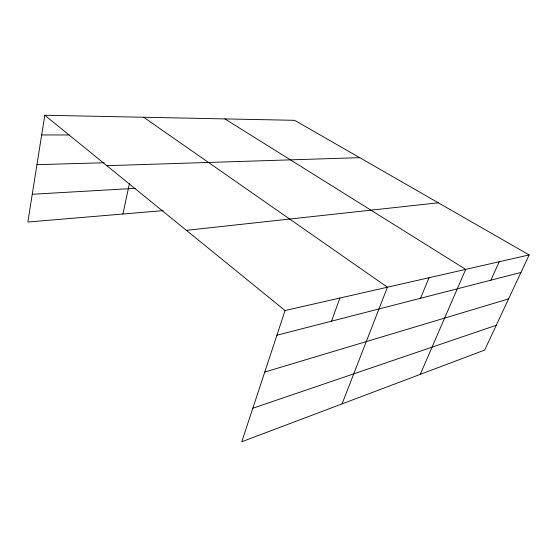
<?xml version="1.0" encoding="UTF-8"?>
<svg xmlns="http://www.w3.org/2000/svg" width="557" height="557" viewBox="0 0 557 557"><rect width="100%" height="100%" fill="white"/><g stroke="black" fill="none" stroke-linecap="round" stroke-linejoin="round"><path stroke-width="0.84" d="M529.15 254.925L285.059 310.534L241.773 441.75L484.674 350.054L529.15 254.925L294.632 120.319L44.79 115.25L27.85 222.027L163.264 210.616M122.909 214.013L129.412 183.706M331.526 321.173L339.895 298.044M342.061 403.888L387.421 287.21L143.664 117.255M420.535 298.274L429.001 277.741M420.27 374.367L465.694 269.379L224.868 118.906M490.919 280.171L499.232 261.741M252.829 408.239L496.259 325.274M264.763 372.062L508.59 298.9M276.913 335.223L520.962 272.436M186.386 230.34L438.345 202.804M32.257 194.261L135.26 188.343M106.84 165.687L359.697 157.659M36.95 164.67L104.187 162.748M41.664 134.947L69.186 134.968M44.79 115.25L285.059 310.534"/></g></svg>
